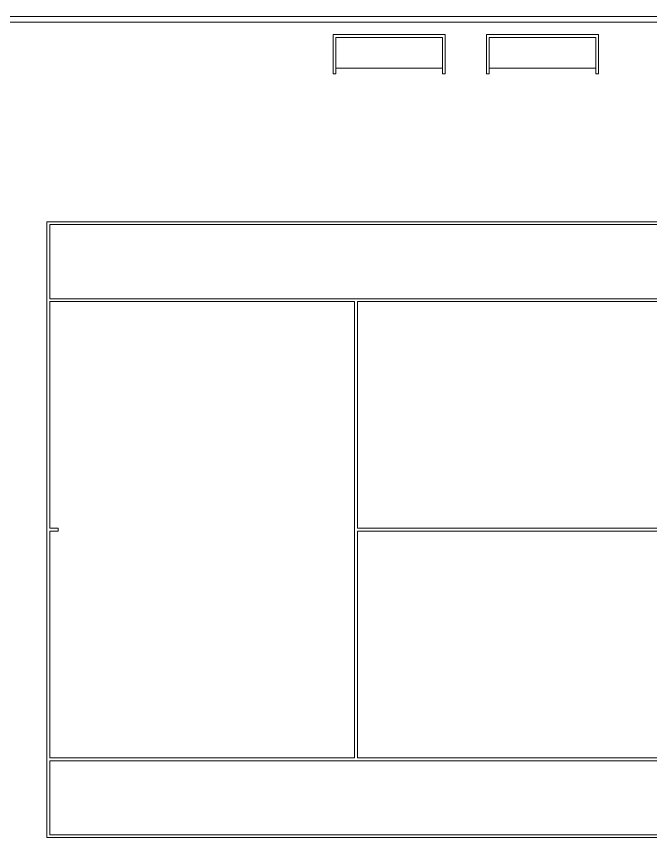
# Model space of a CAD drawing. Header units: metres. Extents: x 599 to 707, y 227 to 318.
# Drawn here: x 650.17 to 661.48, y 258.65 to 273.28 of the extents above; entities that cross this region are included whole.
import ezdxf

# ---------------------------------------------------------------- set-up
doc = ezdxf.new("R2010")
doc.units = ezdxf.units.M
doc.layers.get('0').update_dxf_attribs({"lineweight": 0})
doc.layers.add('gradas', color=35, linetype='Continuous', lineweight=5)
doc.layers.add('mallaciclo', color=170, linetype='Continuous', lineweight=5)

msp = doc.modelspace()

# ---------------------------------------------------------------- linework, layer by layer
for p, q in [((650.715, 269.619), (674.485, 269.619)), ((650.715, 258.649), (650.715, 269.619)), ((650.765, 269.569), (674.435, 269.569)), ((650.765, 268.249), (650.765, 269.569)), ((650.765, 268.249), (674.435, 268.249)), ((650.765, 268.199), (656.2, 268.199)), ((650.765, 264.159), (650.765, 268.199)), ((656.2, 260.069), (656.2, 268.199)), ((656.25, 268.199), (668.95, 268.199)), ((656.25, 264.159), (656.25, 268.199)), ((650.765, 264.159), (650.915, 264.159)), ((650.915, 264.109), (650.765, 264.109)), ((650.765, 260.069), (650.765, 264.109)), ((650.915, 264.109), (650.915, 264.159)), ((656.25, 264.159), (668.95, 264.159)), ((668.95, 264.109), (656.25, 264.109)), ((656.25, 260.069), (656.25, 264.109)), ((656.2, 260.069), (650.765, 260.069)), ((674.435, 260.019), (650.765, 260.019)), ((650.765, 258.699), (650.765, 260.019)), ((668.95, 260.069), (656.25, 260.069)), ((674.435, 258.699), (650.765, 258.699)), ((674.485, 258.649), (650.715, 258.649))]:
    msp.add_line(p, q)
at = {"layer": 'gradas'}
for p, q in [((657.816, 272.956), (655.816, 272.956)), ((655.816, 272.956), (655.816, 272.256)), ((657.766, 272.906), (655.866, 272.906)), ((655.866, 272.906), (655.866, 272.256)), ((657.766, 272.256), (657.766, 272.906)), ((657.816, 272.256), (657.816, 272.956)), ((660.548, 272.956), (658.548, 272.956)), ((658.548, 272.956), (658.548, 272.256)), ((660.498, 272.906), (658.598, 272.906)), ((658.598, 272.906), (658.598, 272.256)), ((660.498, 272.256), (660.498, 272.906)), ((660.548, 272.256), (660.548, 272.956)), ((655.866, 272.356), (657.766, 272.356)), ((658.598, 272.356), (660.498, 272.356)), ((655.816, 272.256), (655.866, 272.256)), ((657.766, 272.256), (657.816, 272.256)), ((658.548, 272.256), (658.598, 272.256)), ((660.498, 272.256), (660.548, 272.256))]:
    msp.add_line(p, q, dxfattribs=at)
at = {"layer": 'mallaciclo'}
for p, q in [((675.485, 273.279), (649.715, 273.279)), ((675.485, 273.179), (649.715, 273.179))]:
    msp.add_line(p, q, dxfattribs=at)

doc.saveas('drawing.dxf')
